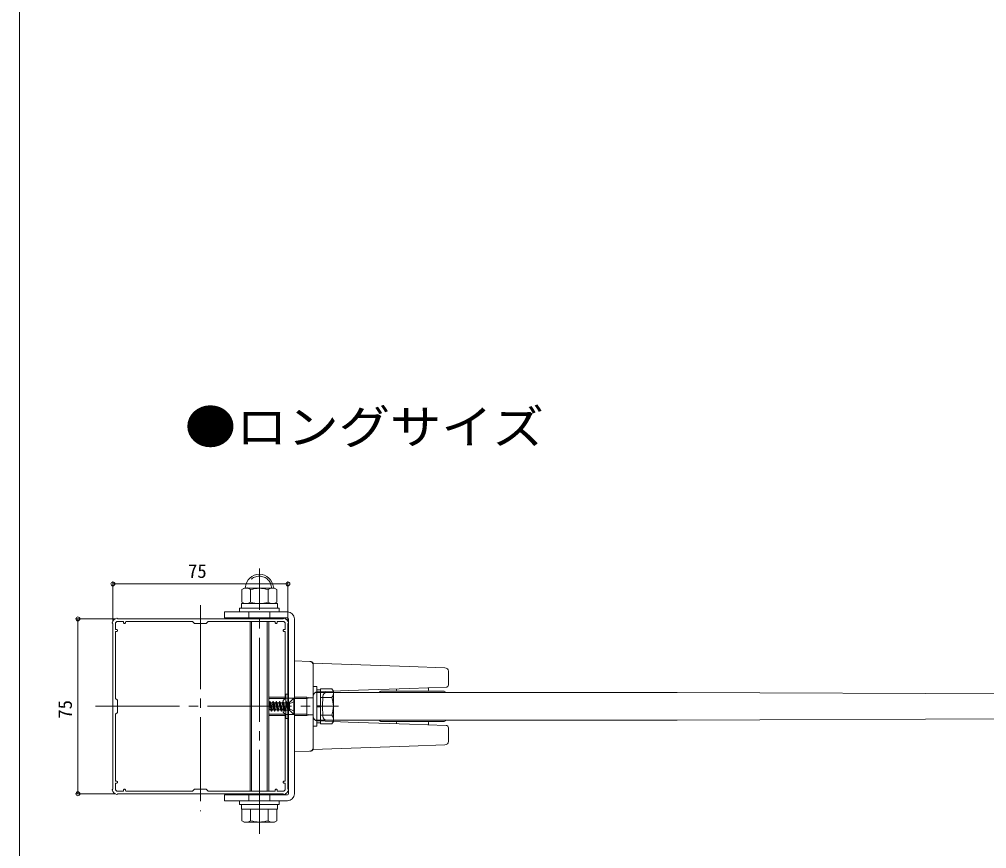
# Model space of a CAD drawing. Units: millimetres, scale not verified. Extents: x -1681 to -294, y -1188 to 1055.
# Drawn here: x -1679.9 to -1265.3, y 15.6 to 371.1 of the extents above; entities that cross this region are included whole.
import ezdxf
from ezdxf.enums import TextEntityAlignment as Align

# ---------------------------------------------------------------- set-up
doc = ezdxf.new("R2010")
doc.units = ezdxf.units.MM
doc.header["$LTSCALE"] = 4
doc.linetypes.add('CHAIN2', pattern=[12, 9, -1, 1, -1])
doc.linetypes.add('DASHED3', pattern=[4, 3, -1])
doc.layers.add('0-1_USER1', color=3, linetype='Continuous')
for name, color, linetype, lineweight in [('0-2_YKK_ZWAK', 7, 'Continuous', 9), ('0-3_YKK_11', 7, 'Continuous', 9), ('0-4_YKK_12', 2, 'Continuous', 9), ('0-5_YKK_13', 4, 'Continuous', 9), ('0-6_YKK_D', 6, 'Continuous', 9)]:
    doc.layers.add(name, color=color, linetype=linetype, lineweight=lineweight)
doc.styles.add('ＭＳ ゴシック', font='')
doc.styles.get('ＭＳ ゴシック').set_extended_font_data('MS Gothic')

msp = doc.modelspace()

# ---------------------------------------------------------------- linework, layer by layer
at = {"layer": '0-2_YKK_ZWAK'}
msp.add_line((-1679.947, -1188), (-1679.947, 996), dxfattribs=at)
at = {"layer": '0-3_YKK_11'}
for p, q in [((-1639.852, 112.105), (-1639.852, 41.103)), ((-1638.752, 112.004), (-1638.752, 109.804)), ((-1566.851, 114.104), (-1637.853, 114.104)), ((-1635.552, 113.004), (-1637.752, 113.004)), ((-1635.252, 112.404), (-1635.252, 112.704)), ((-1634.752, 112.104), (-1634.952, 112.104)), ((-1634.452, 112.704), (-1634.452, 112.404)), ((-1605.876, 113.004), (-1634.152, 113.004)), ((-1604.94, 112.192), (-1605.664, 112.916)), ((-1599.976, 112.104), (-1604.727, 112.104)), ((-1599.04, 112.916), (-1599.764, 112.192)), ((-1570.552, 113.004), (-1598.827, 113.004)), ((-1570.252, 112.404), (-1570.252, 112.704)), ((-1569.752, 112.104), (-1569.952, 112.104)), ((-1569.452, 112.704), (-1569.452, 112.404)), ((-1566.952, 113.004), (-1569.152, 113.004)), ((-1565.952, 109.804), (-1565.952, 112.004)), ((-1564.852, 41.103), (-1564.852, 112.105)), ((-1638.752, 108.404), (-1638.752, 80.128)), ((-1638.452, 109.504), (-1638.152, 109.504)), ((-1638.152, 108.704), (-1638.452, 108.704)), ((-1637.852, 109.204), (-1637.852, 109.004)), ((-1566.852, 109.004), (-1566.852, 109.204)), ((-1566.552, 109.504), (-1566.252, 109.504)), ((-1566.252, 108.704), (-1566.552, 108.704)), ((-1565.952, 80.128), (-1565.952, 108.404)), ((-1638.664, 79.916), (-1637.94, 79.192)), ((-1637.852, 78.98), (-1637.852, 74.228)), ((-1566.852, 74.228), (-1566.852, 78.98)), ((-1566.764, 79.192), (-1566.04, 79.916)), ((-1638.752, 73.08), (-1638.752, 44.804)), ((-1637.94, 74.016), (-1638.664, 73.292)), ((-1566.04, 73.292), (-1566.764, 74.016)), ((-1565.952, 44.804), (-1565.952, 73.08)), ((-1638.752, 43.404), (-1638.752, 41.204)), ((-1638.452, 44.504), (-1638.152, 44.504)), ((-1638.152, 43.704), (-1638.452, 43.704)), ((-1637.852, 44.204), (-1637.852, 44.004)), ((-1566.852, 44.004), (-1566.852, 44.204)), ((-1566.552, 44.504), (-1566.252, 44.504)), ((-1566.252, 43.704), (-1566.552, 43.704)), ((-1565.952, 41.204), (-1565.952, 43.404)), ((-1637.853, 39.104), (-1566.851, 39.104)), ((-1637.752, 40.204), (-1635.552, 40.204)), ((-1635.252, 40.504), (-1635.252, 40.804)), ((-1634.952, 41.104), (-1634.752, 41.104)), ((-1634.452, 40.804), (-1634.452, 40.504)), ((-1634.152, 40.204), (-1605.876, 40.204)), ((-1605.664, 40.292), (-1604.94, 41.016)), ((-1604.727, 41.104), (-1599.976, 41.104)), ((-1599.764, 41.016), (-1599.04, 40.292)), ((-1598.827, 40.204), (-1570.552, 40.204)), ((-1570.252, 40.504), (-1570.252, 40.804)), ((-1569.952, 41.104), (-1569.752, 41.104)), ((-1569.452, 40.804), (-1569.452, 40.504)), ((-1569.152, 40.204), (-1566.952, 40.204))]:
    msp.add_line(p, q, dxfattribs=at)
for centre, radius, start, end in [((-1639.829, 112.404), 0.3, 171.37306, 265.67426), ((-1637.852, 112.104), 2.3, 98.62692, 171.37306), ((-1637.752, 112.004), 1, 90, 180), ((-1638.152, 114.081), 0.3, 4.32573, 98.62692), ((-1635.552, 112.704), 0.3, 0, 90), ((-1634.952, 112.404), 0.3, 180, 270), ((-1634.752, 112.404), 0.3, 270, 0), ((-1634.152, 112.704), 0.3, 90, 180), ((-1605.876, 112.704), 0.3, 45, 90), ((-1604.727, 112.404), 0.3, 225, 270), ((-1599.976, 112.404), 0.3, 270, 314.99998), ((-1598.827, 112.704), 0.3, 90, 135), ((-1570.552, 112.704), 0.3, 0, 90), ((-1569.952, 112.404), 0.3, 180, 270), ((-1569.752, 112.404), 0.3, 270, 0), ((-1569.152, 112.704), 0.3, 90, 180), ((-1566.952, 112.004), 1, 0, 90), ((-1566.552, 114.081), 0.3, 81.37306, 175.67426), ((-1566.852, 112.104), 2.3, 8.62692, 81.37306), ((-1564.874, 112.404), 0.3, 274.32573, 8.62692), ((-1638.452, 109.804), 0.3, 180, 270), ((-1638.452, 108.404), 0.3, 90, 180), ((-1638.152, 109.204), 0.3, 0, 90), ((-1638.152, 109.004), 0.3, 270, 0), ((-1566.552, 109.204), 0.3, 90, 180), ((-1566.552, 109.004), 0.3, 180, 270), ((-1566.252, 109.804), 0.3, 270, 0), ((-1566.252, 108.404), 0.3, 0, 90), ((-1638.452, 80.128), 0.3, 180, 225), ((-1638.152, 78.98), 0.3, 0, 45), ((-1566.552, 78.98), 0.3, 135, 180), ((-1566.252, 80.128), 0.3, 314.99998, 0), ((-1638.452, 73.08), 0.3, 135, 180), ((-1638.152, 74.228), 0.3, 314.99998, 0), ((-1566.552, 74.228), 0.3, 180, 225), ((-1566.252, 73.08), 0.3, 0, 45), ((-1638.452, 44.804), 0.3, 180, 270), ((-1638.452, 43.404), 0.3, 90, 180), ((-1638.152, 44.204), 0.3, 0, 90), ((-1638.152, 44.004), 0.3, 270, 0), ((-1566.552, 44.204), 0.3, 90, 180), ((-1566.552, 44.004), 0.3, 180, 270), ((-1566.252, 44.804), 0.3, 270, 0), ((-1566.252, 43.404), 0.3, 0, 90), ((-1639.829, 40.804), 0.3, 94.32573, 188.62692), ((-1637.852, 41.104), 2.3, 188.62692, 261.37306), ((-1637.752, 41.204), 1, 180, 270), ((-1638.152, 39.127), 0.3, 261.37306, 355.67426), ((-1635.552, 40.504), 0.3, 270, 0), ((-1634.952, 40.804), 0.3, 90, 180), ((-1634.752, 40.804), 0.3, 0, 90), ((-1634.152, 40.504), 0.3, 180, 270), ((-1605.876, 40.504), 0.3, 270, 314.99998), ((-1604.727, 40.804), 0.3, 90, 135), ((-1599.976, 40.804), 0.3, 45, 90), ((-1598.827, 40.504), 0.3, 225, 270), ((-1570.552, 40.504), 0.3, 270, 0), ((-1569.952, 40.804), 0.3, 90, 180), ((-1569.752, 40.804), 0.3, 0, 90), ((-1569.152, 40.504), 0.3, 180, 270), ((-1566.952, 41.204), 1, 270, 0), ((-1566.552, 39.127), 0.3, 184.32573, 278.62692), ((-1566.852, 41.104), 2.3, 278.62692, 351.37306), ((-1564.874, 40.804), 0.3, 351.37306, 85.67426)]:
    msp.add_arc(centre, radius, start, end, dxfattribs=at)
at = {"layer": '0-4_YKK_12', "linetype": 'CHAIN2'}
for p, q in [((-1577.052, 22.004), (-1577.052, 135.672)), ((-1602.352, 119.944), (-1602.352, 31.66)), ((-1647.258, 76.604), (-1543.098, 76.604))]:
    msp.add_line(p, q, dxfattribs=at)
at = {"layer": '0-5_YKK_13'}
for p, q in [((-1583.552, 127.204), (-1584.558, 126.623)), ((-1584.558, 121.284), (-1584.558, 126.623)), ((-1570.552, 127.204), (-1583.552, 127.204)), ((-1580.805, 121.284), (-1580.805, 126.623)), ((-1573.299, 121.284), (-1573.299, 126.623)), ((-1570.552, 127.204), (-1569.547, 126.623)), ((-1569.547, 121.284), (-1569.547, 126.623)), ((-1584.752, 118.704), (-1584.752, 120.704)), ((-1584.752, 120.704), (-1569.352, 120.704)), ((-1583.552, 120.704), (-1584.558, 121.284)), ((-1570.552, 120.704), (-1583.552, 120.704)), ((-1570.552, 120.704), (-1569.547, 121.284)), ((-1569.352, 120.704), (-1569.352, 118.704)), ((-1592.052, 117.104), (-1592.052, 114.604)), ((-1592.052, 117.104), (-1565.052, 117.104)), ((-1585.552, 118.704), (-1585.552, 117.104)), ((-1568.552, 118.704), (-1585.552, 118.704)), ((-1585.552, 117.104), (-1568.552, 117.104)), ((-1569.352, 118.704), (-1584.752, 118.704)), ((-1568.552, 117.104), (-1568.552, 118.704)), ((-1592.052, 114.604), (-1565.052, 114.604)), ((-1581.052, 114.104), (-1581.052, 114.604)), ((-1581.052, 40.204), (-1581.052, 113.004)), ((-1580.372, 114.104), (-1580.372, 114.604)), ((-1580.372, 40.204), (-1580.372, 113.004)), ((-1573.732, 114.104), (-1573.732, 114.604)), ((-1573.732, 40.204), (-1573.732, 113.004)), ((-1573.052, 114.104), (-1573.052, 114.604)), ((-1573.052, 40.204), (-1573.052, 113.004)), ((-1564.552, 114.104), (-1564.552, 39.104)), ((-1562.052, 114.104), (-1562.052, 39.104)), ((-1562.052, 96.104), (-1562.052, 57.104)), ((-1562.052, 96.104), (-1555.499, 95.875)), ((-1555.337, 95.869), (-1555.21, 95.861)), ((-1555.21, 95.861), (-1555.003, 95.825)), ((-1555.003, 95.825), (-1554.803, 95.759)), ((-1554.803, 95.759), (-1554.615, 95.666)), ((-1554.615, 95.666), (-1554.441, 95.548)), ((-1554.441, 95.548), (-1554.285, 95.406)), ((-1554.285, 95.406), (-1554.151, 95.244)), ((-1554.151, 95.244), (-1554.04, 95.065)), ((-1554.052, 94.376), (-1554.052, 95.058)), ((-1554.052, 94.376), (-1554.052, 90.878)), ((-1512.787, 93.663), (-1497.499, 93.129)), ((-1496.052, 91.63), (-1496.052, 85.795)), ((-1554.052, 90.878), (-1554.052, 62.33)), ((-1554.052, 85.104), (-1552.452, 85.104)), ((-1554.052, 68.104), (-1554.052, 85.104)), ((-1552.452, 85.104), (-1552.452, 68.104)), ((-1552.452, 83.654), (-1550.852, 83.654)), ((-1538.937, 83.332), (-1552.121, 82.871)), ((-1550.852, 84.109), (-1550.852, 69.098)), ((-1550.852, 84.109), (-1545.932, 84.109)), ((-1545.352, 83.104), (-1545.932, 84.109)), ((-1545.352, 83.104), (-1545.352, 70.104)), ((-1512.717, 84.247), (-1538.937, 83.332)), ((-1497.851, 83.104), (-1525.012, 83.104)), ((-1518.315, 83.587), (-1518.298, 84.052)), ((-1497.017, 84.796), (-1512.717, 84.247)), ((-1504.548, 83.587), (-1504.581, 84.532)), ((-1573.052, 80.604), (-1565.952, 80.604)), ((-1573.052, 79.956), (-1566.006, 79.956)), ((-1534.281, 82.604), (-1553.053, 82.604)), ((-1550.852, 80.604), (-1550.852, 72.604)), ((-1550.852, 80.357), (-1545.932, 80.357)), ((-1549.852, 80.867), (-1550.001, 76.604)), ((-1527.568, 82.604), (-1534.281, 82.604)), ((-1495.654, 82.604), (-1527.568, 82.604)), ((-1525.504, 82.691), (-1525.52, 82.604)), ((-1497.359, 82.691), (-1497.343, 82.604)), ((-1480.556, 82.604), (-1495.654, 82.604)), ((-1397.932, 82.604), (-1480.556, 82.604)), ((-905.545, 80.455), (-1397.932, 82.604)), ((-1562.052, 76.604), (-1562.052, 76.698)), ((-1550.852, 76.854), (-1552.452, 76.854)), ((-1550.852, 76.354), (-1552.452, 76.354)), ((-1549.852, 72.341), (-1550.001, 76.604)), ((-1573.052, 73.252), (-1566.006, 73.252)), ((-1565.952, 72.604), (-1573.052, 72.604)), ((-1553.053, 70.604), (-1528.749, 70.604)), ((-1550.852, 72.851), (-1545.932, 72.851)), ((-1528.744, 70.604), (-1527.568, 70.604)), ((-1527.568, 70.604), (-1495.654, 70.604)), ((-1497.25, 70.604), (-1497.312, 70.433)), ((-1495.654, 70.604), (-1480.556, 70.604)), ((-1480.556, 70.604), (-1397.932, 70.604)), ((-1397.932, 70.604), (-905.545, 72.752)), ((-1552.452, 68.104), (-1554.052, 68.104)), ((-1550.852, 69.554), (-1552.452, 69.554)), ((-1552.121, 70.337), (-1538.937, 69.876)), ((-1550.852, 69.098), (-1545.932, 69.098)), ((-1545.352, 70.104), (-1545.932, 69.098)), ((-1538.937, 69.876), (-1512.717, 68.961)), ((-1525.081, 70.104), (-1497.782, 70.104)), ((-1518.315, 69.621), (-1518.298, 69.155)), ((-1512.717, 68.961), (-1497.017, 68.412)), ((-1504.548, 69.621), (-1504.581, 68.676)), ((-1496.052, 67.413), (-1496.052, 61.578)), ((-1554.052, 62.33), (-1554.052, 58.832)), ((-1554.044, 58.121), (-1554.155, 57.948)), ((-1554.052, 58.126), (-1554.052, 58.832)), ((-1545.996, 58.385), (-1554.052, 58.104)), ((-1512.787, 59.545), (-1545.996, 58.385)), ((-1497.499, 60.079), (-1512.787, 59.545)), ((-1555.499, 57.333), (-1562.052, 57.104)), ((-1555.199, 57.347), (-1555.314, 57.339)), ((-1554.996, 57.384), (-1555.199, 57.347)), ((-1554.8, 57.448), (-1554.996, 57.384)), ((-1554.614, 57.538), (-1554.8, 57.448)), ((-1554.443, 57.653), (-1554.614, 57.538)), ((-1554.289, 57.79), (-1554.443, 57.653)), ((-1554.155, 57.948), (-1554.289, 57.79)), ((-1592.052, 38.604), (-1592.052, 36.104)), ((-1592.052, 38.604), (-1565.052, 38.604)), ((-1581.052, 38.604), (-1581.052, 39.104)), ((-1580.372, 38.604), (-1580.372, 39.104)), ((-1573.732, 38.604), (-1573.732, 39.104)), ((-1573.052, 38.604), (-1573.052, 39.104)), ((-1565.052, 36.104), (-1592.052, 36.104)), ((-1585.552, 36.104), (-1585.552, 34.504)), ((-1568.552, 36.104), (-1585.552, 36.104)), ((-1585.552, 34.504), (-1568.552, 34.504)), ((-1584.752, 32.504), (-1584.752, 34.504)), ((-1584.752, 34.504), (-1569.352, 34.504)), ((-1569.352, 34.504), (-1569.352, 32.504)), ((-1568.552, 34.504), (-1568.552, 36.104)), ((-1569.352, 32.504), (-1584.752, 32.504)), ((-1584.557, 32.504), (-1584.557, 27.585)), ((-1569.546, 32.504), (-1584.557, 32.504)), ((-1580.804, 32.504), (-1580.804, 27.585)), ((-1573.299, 32.504), (-1573.299, 27.585)), ((-1569.546, 32.504), (-1569.546, 27.585)), ((-1583.552, 27.004), (-1584.557, 27.585)), ((-1583.552, 27.004), (-1570.552, 27.004)), ((-1570.552, 27.004), (-1569.546, 27.585))]:
    msp.add_line(p, q, dxfattribs=at)
at = {"layer": '0-5_YKK_13', "linetype": 'DASHED3'}
for p, q in [((-1581.552, 114.604), (-1581.552, 117.104)), ((-1572.552, 114.604), (-1572.552, 117.104)), ((-1565.752, 81.804), (-1564.552, 81.804)), ((-1565.752, 81.804), (-1565.752, 71.404)), ((-1565.752, 80.104), (-1562.052, 80.104)), ((-1564.852, 80.604), (-1564.552, 80.604)), ((-1564.852, 80.604), (-1564.552, 80.604)), ((-1564.852, 79.956), (-1564.552, 79.956)), ((-1562.352, 80.104), (-1563.879, 78.577)), ((-1562.352, 73.104), (-1562.352, 80.104)), ((-1562.052, 80.104), (-1562.352, 80.104)), ((-1562.052, 80.604), (-1556.752, 80.604)), ((-1562.052, 73.104), (-1562.052, 80.104)), ((-1562.052, 79.956), (-1556.752, 79.956)), ((-1556.752, 80.604), (-1555.629, 80.28)), ((-1556.752, 72.604), (-1556.752, 80.604)), ((-1555.629, 80.28), (-1556.752, 79.956)), ((-1554.052, 80.28), (-1555.629, 80.28)), ((-1572.919, 78.154), (-1573.052, 78.154)), ((-1572.045, 75.694), (-1573.052, 75.903)), ((-1571.929, 75.272), (-1573.052, 75.505)), ((-1572.1, 75.204), (-1573.052, 75.204)), ((-1573.052, 74.764), (-1572.884, 75.054)), ((-1572.602, 78.704), (-1572.919, 78.154)), ((-1572.379, 75.764), (-1572.919, 78.154)), ((-1572.884, 75.054), (-1572.919, 75.207)), ((-1572.219, 75.054), (-1572.884, 75.054)), ((-1572.502, 78.704), (-1572.602, 78.704)), ((-1572.102, 75.706), (-1572.602, 78.704)), ((-1572.502, 78.704), (-1572.184, 78.154)), ((-1572.502, 78.704), (-1571.997, 75.678)), ((-1572.219, 75.054), (-1572.253, 75.204)), ((-1571.902, 74.504), (-1572.219, 75.054)), ((-1571.519, 78.154), (-1572.184, 78.154)), ((-1571.484, 75.054), (-1572.184, 78.154)), ((-1571.902, 74.504), (-1572.02, 75.217)), ((-1571.93, 75.272), (-1571.802, 74.504)), ((-1571.802, 74.504), (-1571.484, 75.054)), ((-1571.202, 78.704), (-1571.519, 78.154)), ((-1570.819, 75.054), (-1571.519, 78.154)), ((-1570.819, 75.054), (-1571.484, 75.054)), ((-1571.102, 78.704), (-1571.202, 78.704)), ((-1570.502, 74.504), (-1571.202, 78.704)), ((-1571.102, 78.704), (-1570.784, 78.154)), ((-1571.102, 78.704), (-1570.402, 74.504)), ((-1570.502, 74.504), (-1570.819, 75.054)), ((-1570.119, 78.154), (-1570.784, 78.154)), ((-1570.084, 75.054), (-1570.784, 78.154)), ((-1570.402, 74.504), (-1570.084, 75.054)), ((-1569.802, 78.704), (-1570.119, 78.154)), ((-1569.419, 75.054), (-1570.119, 78.154)), ((-1569.419, 75.054), (-1570.084, 75.054)), ((-1569.702, 78.704), (-1569.802, 78.704)), ((-1569.102, 74.504), (-1569.802, 78.704)), ((-1569.702, 78.704), (-1569.384, 78.154)), ((-1569.702, 78.704), (-1569.002, 74.504)), ((-1569.102, 74.504), (-1569.419, 75.054)), ((-1568.719, 78.154), (-1569.384, 78.154)), ((-1568.684, 75.054), (-1569.384, 78.154)), ((-1569.002, 74.504), (-1568.684, 75.054)), ((-1568.402, 78.704), (-1568.719, 78.154)), ((-1568.019, 75.054), (-1568.719, 78.154)), ((-1568.019, 75.054), (-1568.684, 75.054)), ((-1568.302, 78.704), (-1568.402, 78.704)), ((-1567.702, 74.504), (-1568.402, 78.704)), ((-1568.302, 78.704), (-1567.984, 78.154)), ((-1568.302, 78.704), (-1567.602, 74.504)), ((-1567.702, 74.504), (-1568.019, 75.054)), ((-1567.319, 78.154), (-1567.984, 78.154)), ((-1567.284, 75.054), (-1567.984, 78.154)), ((-1567.602, 74.504), (-1567.284, 75.054)), ((-1567.002, 78.704), (-1567.319, 78.154)), ((-1566.619, 75.054), (-1567.319, 78.154)), ((-1566.619, 75.054), (-1567.284, 75.054)), ((-1566.902, 78.704), (-1567.002, 78.704)), ((-1566.302, 74.504), (-1567.002, 78.704)), ((-1566.902, 78.704), (-1566.202, 74.504)), ((-1566.902, 78.704), (-1566.584, 78.154)), ((-1566.302, 74.504), (-1566.619, 75.054)), ((-1565.959, 74.924), (-1566.584, 78.154)), ((-1565.919, 78.154), (-1566.584, 78.154)), ((-1566.202, 74.504), (-1565.959, 74.924)), ((-1564.586, 74.924), (-1565.959, 74.924)), ((-1565.602, 78.704), (-1565.919, 78.154)), ((-1565.035, 75.424), (-1565.919, 78.154)), ((-1565.035, 75.424), (-1565.602, 78.704)), ((-1565.502, 78.704), (-1565.602, 78.704)), ((-1564.975, 75.424), (-1565.502, 78.704)), ((-1565.502, 78.704), (-1565.259, 78.284)), ((-1564.586, 78.284), (-1565.259, 78.284)), ((-1564.975, 75.424), (-1565.259, 78.284)), ((-1564.975, 75.424), (-1565.035, 75.424)), ((-1563.967, 77.749), (-1564.576, 76.604)), ((-1563.967, 75.459), (-1564.576, 76.604)), ((-1564.172, 74.834), (-1564.172, 78.374)), ((-1562.052, 78.704), (-1563.967, 77.749)), ((-1562.052, 74.504), (-1563.967, 75.459)), ((-1571.802, 74.504), (-1571.902, 74.504)), ((-1570.402, 74.504), (-1570.502, 74.504)), ((-1569.002, 74.504), (-1569.102, 74.504)), ((-1567.602, 74.504), (-1567.702, 74.504)), ((-1566.202, 74.504), (-1566.302, 74.504)), ((-1565.752, 73.104), (-1562.052, 73.104)), ((-1565.752, 71.404), (-1564.552, 71.404)), ((-1564.852, 73.252), (-1564.552, 73.252)), ((-1564.852, 72.604), (-1564.552, 72.604)), ((-1564.552, 72.604), (-1564.852, 72.604)), ((-1562.352, 73.104), (-1563.879, 74.631)), ((-1562.052, 73.104), (-1562.352, 73.104)), ((-1562.052, 73.252), (-1556.752, 73.252)), ((-1556.752, 72.604), (-1562.052, 72.604)), ((-1555.629, 72.928), (-1556.752, 73.252)), ((-1555.629, 72.928), (-1556.752, 72.604)), ((-1554.052, 72.928), (-1555.629, 72.928)), ((-1581.552, 36.104), (-1581.552, 38.604)), ((-1572.552, 36.104), (-1572.552, 38.604))]:
    msp.add_line(p, q, dxfattribs=at)
at = {"layer": '0-5_YKK_13'}
msp.add_lwpolyline([(-1554.052, 95.104), (-1545.996, 94.823), (-1512.787, 93.663)], dxfattribs=at)
for centre, radius, start, end in [((-1577.052, 127.204), 6, 4.41171, 175.58827), ((-1582.681, 123.881), 3.323, 55.61574, 124.38425), ((-1583.533, 127.704), 0.5, 270, 355.58827), ((-1577.052, 114.785), 12.419, 72.41203, 107.58795), ((-1571.423, 123.881), 3.323, 55.61574, 124.38425), ((-1570.571, 127.704), 0.5, 184.41171, 270), ((-1582.681, 124.026), 3.323, 235.61574, 304.38425), ((-1577.052, 133.123), 12.419, 252.41203, 287.58795), ((-1571.423, 124.026), 3.323, 235.61574, 304.38425), ((-1565.052, 114.104), 3, 0, 90), ((-1565.052, 114.104), 0.5, 0, 90), ((-1555.552, 94.376), 1.5, 0, 88), ((-1497.552, 91.63), 1.5, 0, 88), ((-1548.674, 82.233), 3.323, 325.61574, 34.38425), ((-1525.012, 82.604), 0.5, 90, 170), ((-1518.814, 83.604), 0.5, 270, 358), ((-1504.049, 83.604), 0.5, 182, 270), ((-1497.851, 82.604), 0.5, 10, 90), ((-1497.052, 85.795), 1, 272, 0), ((-1552.052, 80.873), 2, 91.99998, 180), ((-1548.053, 80.804), 1.8, 90, 178), ((-1557.771, 76.604), 12.419, 342.41203, 17.58795), ((-1552.052, 72.335), 2, 180, 268), ((-1548.053, 72.404), 1.8, 182, 270), ((-1548.674, 70.975), 3.323, 325.61574, 34.38425), ((-1525.012, 70.604), 0.5, 190, 270), ((-1518.814, 69.604), 0.5, 2, 90), ((-1504.049, 69.604), 0.5, 90, 178), ((-1497.782, 70.604), 0.5, 270, 339.99998), ((-1497.052, 67.413), 1, 0, 88), ((-1555.552, 58.832), 1.5, 272, 0), ((-1555.359, 58.838), 1.5, 323.81764, 330.67645), ((-1497.552, 61.578), 1.5, 272, 0), ((-1555.359, 58.838), 1.5, 272, 290.00446), ((-1565.052, 39.104), 3, 270, 0), ((-1565.052, 39.104), 0.5, 270, 0), ((-1582.681, 30.327), 3.323, 235.61574, 304.38425), ((-1577.052, 39.423), 12.419, 252.41203, 287.58795), ((-1571.422, 30.327), 3.323, 235.61574, 304.38425)]:
    msp.add_arc(centre, radius, start, end, dxfattribs=at)
at = {"layer": '0-5_YKK_13', "linetype": 'DASHED3'}
for centre, radius, start, end in [((-1577.052, 127.204), 5.2, 0, 180), ((-1572.1, 75.452), 0.248, 270, 77.19095), ((-1564.586, 79.284), 1, 270, 314.99998), ((-1564.586, 73.924), 1, 45, 90)]:
    msp.add_arc(centre, radius, start, end, dxfattribs=at)
at = {"layer": '0-6_YKK_D'}
for p, q in [((-1639.852, 113.105), (-1639.852, 130.104)), ((-1639.852, 129.104), (-1564.852, 129.104)), ((-1564.852, 113.105), (-1564.852, 130.104)), ((-1638.853, 114.104), (-1655.852, 114.104)), ((-1654.852, 114.104), (-1654.852, 39.104)), ((-1638.853, 39.104), (-1655.852, 39.104))]:
    msp.add_line(p, q, dxfattribs=at)
for centre in [(-1639.852, 129.104), (-1564.852, 129.104), (-1654.852, 114.104), (-1654.852, 39.104)]:
    msp.add_circle(centre, 0.85, dxfattribs=at)

# ---------------------------------------------------------------- texts
at = {"layer": '0-1_USER1', "style": 'ＭＳ ゴシック', "width": 1.1}
msp.add_text('\u3000●ロングサイズ', height=14.66, dxfattribs=at).set_placement((-1631.042, 184.646), align=Align.BOTTOM_LEFT)
at = {"layer": '0-6_YKK_D', "color": 4, "style": 'ＭＳ ゴシック'}
msp.add_text('75', height=5.865, dxfattribs=at).set_placement((-1607.632, 129.904), align=Align.BOTTOM_LEFT)
msp.add_text('75', height=5.865, rotation=90, dxfattribs=at).set_placement((-1655.652, 71.324), align=Align.BOTTOM_LEFT)

doc.saveas('drawing.dxf')
